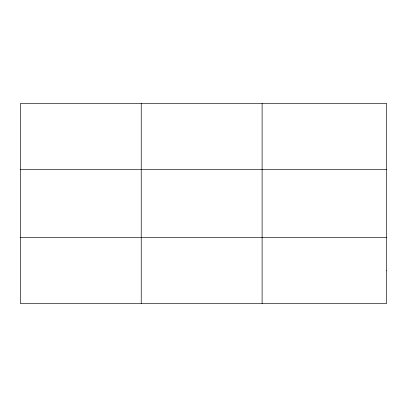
<?xml version="1.0" encoding="UTF-8"?>
<svg xmlns="http://www.w3.org/2000/svg" width="407" height="407" viewBox="0 0 407 407"><rect width="100%" height="100%" fill="white"/><g stroke="black" fill="none" stroke-linecap="round" stroke-linejoin="round"><path stroke-width="0.61" d="M141.229 303.485L141.229 103.515M262.108 303.485L262.108 103.515M20.35 169.505L386.65 169.505M20.35 237.495L386.65 237.495M386.65 270.492L386.65 303.485L20.35 303.485L20.35 103.515L386.65 103.515L386.65 270.492"/></g></svg>
